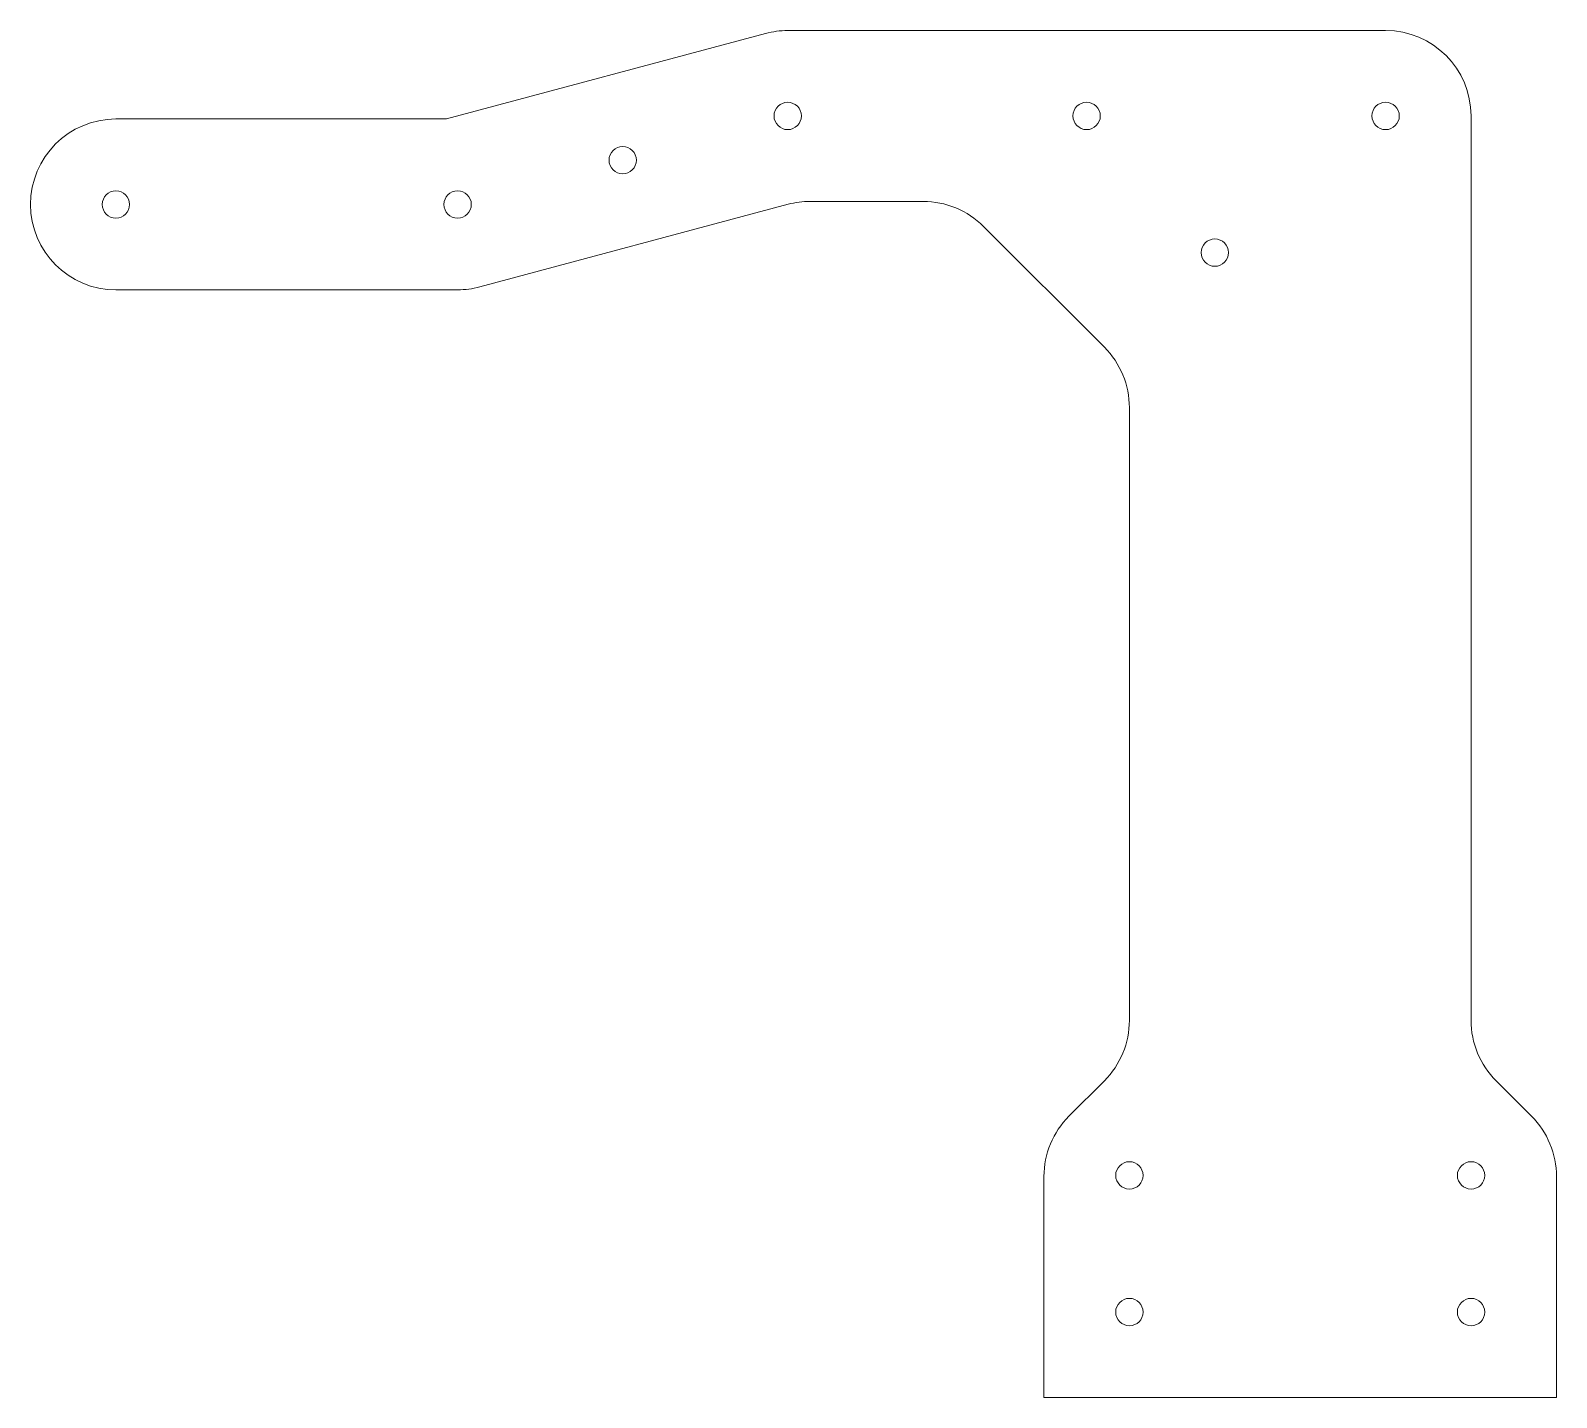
# Model space of a CAD drawing. Header units: millimetres. Extents: x -125 to 322, y -349 to 51.
import ezdxf

# ---------------------------------------------------------------- set-up
doc = ezdxf.new("R2010")
doc.units = ezdxf.units.MM

msp = doc.modelspace()

# ---------------------------------------------------------------- linework, layer by layer
at = {"color": 7, "linetype": 'Continuous', "lineweight": 15}
for p, q in [((90.12, 50.03), (-3.29, 25)), ((271.59, 50.88), (96.59, 50.88)), ((-100, 25), (-3.29, 25)), ((296.59, -238.76), (296.59, 25.88)), ((6.47, -24.15), (96.7, 0.03)), ((103.18, 0.88), (136.24, 0.88)), ((153.91, -6.44), (189.27, -41.8)), ((0, -25), (-100, -25)), ((196.59, -59.47), (196.59, -238.76)), ((189.27, -256.44), (178.91, -266.8)), ((314.27, -266.8), (303.91, -256.44)), ((171.59, -284.47), (171.59, -349.12)), ((321.59, -349.12), (321.59, -284.47)), ((171.59, -349.12), (321.59, -349.12))]:
    msp.add_line(p, q, dxfattribs=at)
for centre in [(96.59, 25.88), (184.09, 25.88), (271.59, 25.88), (48.3, 12.94), (-100, 0), (0, 0), (221.59, -14.12), (196.59, -284.12), (296.59, -284.12), (196.59, -324.12), (296.59, -324.12)]:
    msp.add_circle(centre, 4, dxfattribs=at)
for centre, start, end in [((96.59, 25.88), 90, 105), ((271.59, 25.88), 0, 90), ((-100, 0), 90, 270), ((103.18, -24.12), 90, 105), ((136.24, -24.12), 45, 90), ((0, 0), 270, 285), ((171.59, -59.47), 0, 45), ((171.59, -238.76), 315, 0), ((321.59, -238.76), 180, 225), ((196.59, -284.47), 135, 180), ((296.59, -284.47), 0, 45)]:
    msp.add_arc(centre, 25, start, end, dxfattribs=at)

doc.saveas('drawing.dxf')
